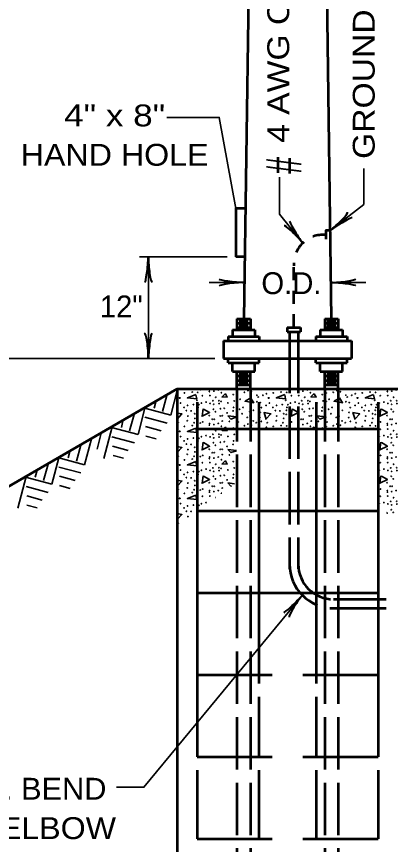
# Model space of a CAD drawing. Extents: x -7 to 673, y 0 to 440.
# Drawn here: x 52.5 to 96, y 166.2 to 260.8 of the extents above; entities that cross this region are included whole.
import ezdxf
from ezdxf.enums import TextEntityAlignment as Align

# ---------------------------------------------------------------- set-up
doc = ezdxf.new("R2010")
doc.units = 0
doc.linetypes.add('LONG_DASHED', pattern=[7.5, 6, -1.5])
doc.linetypes.add('SHORT_DASHED', pattern=[2.7, 1.5, -1.2])
doc.layers.add('1', color=7, linetype='Continuous', lineweight=35)

msp = doc.modelspace()

# ---------------------------------------------------------------- linework, layer by layer
at = {"layer": '1', "lineweight": 53}
for p, q in [((79.025, 264.508), (78.484, 226.268)), ((87.944, 264.508), (88.484, 226.268)), ((78.584, 233.328), (77.584, 233.328)), ((77.684, 226.268), (79.245, 226.268)), ((77.684, 226.268), (77.684, 225.008)), ((79.245, 226.268), (79.245, 225.008)), ((87.745, 226.268), (89.284, 226.268)), ((87.745, 226.268), (87.745, 225.008)), ((89.284, 226.268), (89.284, 225.008)), ((77.684, 225.768), (79.245, 225.768)), ((77.684, 225.268), (79.245, 225.268)), ((77.944, 226.008), (78.984, 226.008)), ((77.944, 225.508), (78.984, 225.508)), ((83.444, 225.268), (84.965, 225.268)), ((83.444, 225.268), (83.444, 224.748)), ((84.965, 225.268), (84.965, 224.748)), ((87.745, 225.768), (89.284, 225.768)), ((87.745, 225.268), (89.284, 225.268)), ((87.984, 226.008), (89.025, 226.008)), ((87.984, 225.508), (89.025, 225.508)), ((77.184, 225.008), (79.745, 225.008)), ((77.184, 225.008), (77.184, 224.248)), ((79.745, 225.008), (79.745, 224.248)), ((83.444, 224.748), (84.965, 224.748)), ((83.704, 224.748), (83.704, 223.748)), ((84.704, 224.748), (84.704, 223.748)), ((87.224, 225.008), (89.784, 225.008)), ((87.224, 225.008), (87.224, 224.248)), ((89.784, 225.008), (89.784, 224.248)), ((76.184, 223.748), (90.804, 223.748)), ((76.184, 223.748), (76.184, 221.728)), ((76.684, 224.248), (80.245, 224.248)), ((76.684, 224.248), (76.684, 223.748)), ((80.245, 224.248), (80.245, 223.748)), ((86.724, 224.248), (90.284, 224.248)), ((86.724, 224.248), (86.724, 223.748)), ((90.284, 224.248), (90.284, 223.748)), ((90.804, 223.748), (90.804, 221.728)), ((76.184, 221.728), (90.804, 221.728)), ((76.684, 221.228), (76.684, 221.728)), ((80.245, 221.228), (80.245, 221.728)), ((86.724, 221.228), (86.724, 221.728)), ((90.284, 221.228), (90.284, 221.728)), ((76.684, 221.228), (80.245, 221.228)), ((77.184, 220.218), (77.184, 221.228)), ((79.745, 220.218), (79.745, 221.228)), ((86.724, 221.228), (90.284, 221.228)), ((87.224, 220.218), (87.224, 221.228)), ((89.784, 220.218), (89.784, 221.228)), ((77.184, 220.218), (79.745, 220.218)), ((77.684, 218.235), (77.684, 220.218)), ((77.684, 219.718), (79.245, 219.718)), ((77.934, 219.968), (78.995, 219.968)), ((79.245, 218.235), (79.245, 220.218)), ((87.224, 220.218), (89.784, 220.218)), ((87.745, 218.235), (87.745, 220.218)), ((87.745, 219.718), (89.284, 219.718)), ((87.995, 219.968), (89.034, 219.968)), ((89.284, 218.235), (89.284, 220.218)), ((77.684, 219.218), (79.245, 219.218)), ((77.684, 218.718), (79.245, 218.718)), ((77.934, 219.468), (78.995, 219.468)), ((77.934, 218.968), (78.995, 218.968)), ((87.745, 219.218), (89.284, 219.218)), ((87.745, 218.718), (89.284, 218.718)), ((87.995, 219.468), (89.034, 219.468)), ((87.995, 218.968), (89.034, 218.968)), ((70.885, 218.235), (42.785, 201.995)), ((70.885, 218.235), (96.084, 218.235)), ((70.885, 218.235), (70.885, 130.907)), ((73.165, 216.715), (73.165, 176.195)), ((80.204, 216.715), (80.204, 184.555)), ((86.764, 216.715), (86.764, 184.555)), ((93.825, 216.715), (93.825, 176.195)), ((73.165, 213.695), (93.825, 213.695)), ((73.165, 204.315), (93.825, 204.315)), ((73.165, 194.935), (93.825, 194.935)), ((73.165, 185.575), (81.724, 185.575)), ((85.245, 185.575), (93.825, 185.575)), ((80.204, 183.055), (80.204, 176.195)), ((86.764, 183.055), (86.764, 176.195)), ((73.165, 176.195), (81.724, 176.195)), ((85.245, 176.195), (93.825, 176.195)), ((73.165, 174.675), (73.165, 166.815)), ((80.204, 174.675), (80.204, 166.815)), ((86.764, 174.675), (86.764, 166.815)), ((93.825, 174.675), (93.825, 166.815)), ((73.165, 166.815), (81.724, 166.815)), ((85.245, 166.815), (93.825, 166.815))]:
    msp.add_line(p, q, dxfattribs=at)
at = {"layer": '1'}
for p, q in [((76.584, 233.328), (66.584, 233.328)), ((67.584, 233.328), (67.584, 221.728)), ((74.543, 230.407), (78.543, 230.407)), ((88.426, 230.407), (92.426, 230.407)), ((75.184, 221.728), (32.884, 221.728)), ((70.924, 218.195), (70.144, 215.255)), ((68.424, 216.755), (68.245, 216.035)), ((69.684, 217.495), (69.204, 215.675)), ((67.184, 216.035), (66.404, 213.035)), ((67.184, 216.035), (70.144, 215.255)), ((65.944, 215.335), (65.444, 213.435)), ((67.184, 214.995), (69.724, 214.315)), ((63.444, 213.895), (62.484, 210.275)), ((64.684, 214.595), (64.504, 213.815)), ((67.264, 213.935), (69.044, 213.455)), ((86.544, 213.895), (86.304, 213.655)), ((86.644, 213.655), (86.544, 213.855)), ((62.204, 213.175), (61.724, 211.355)), ((63.364, 213.835), (66.404, 213.035)), ((83.165, 213.755), (82.825, 213.635)), ((83.184, 213.635), (83.165, 213.715)), ((93.325, 213.755), (93.144, 213.695)), ((93.325, 213.695), (93.325, 213.715)), ((61.104, 212.535), (60.304, 209.575)), ((63.424, 212.755), (65.984, 212.095)), ((67.284, 212.855), (68.465, 212.535)), ((58.605, 211.095), (58.404, 210.375)), ((59.864, 211.815), (59.364, 209.995)), ((63.505, 211.695), (65.284, 211.215)), ((76.665, 211.315), (77.665, 211.215)), ((57.364, 210.375), (56.564, 207.355)), ((57.364, 210.375), (60.304, 209.575)), ((63.544, 210.635), (64.724, 210.335)), ((56.124, 209.655), (55.605, 207.755)), ((57.364, 209.315), (59.884, 208.635)), ((53.624, 208.215), (52.664, 204.595)), ((54.864, 208.935), (54.664, 208.135)), ((57.444, 208.255), (59.204, 207.775)), ((53.544, 208.155), (56.564, 207.355)), ((76.665, 207.495), (77.424, 207.395)), ((53.605, 207.075), (56.145, 206.415)), ((57.444, 207.195), (58.645, 206.875)), ((53.684, 206.015), (55.444, 205.535)), ((53.704, 204.955), (54.884, 204.655))]:
    msp.add_line(p, q, dxfattribs=at)
at = {"layer": '1', "linetype": 'SHORT_DASHED', "lineweight": 53}
msp.add_line((84.204, 225.268), (84.204, 232.308), dxfattribs=at)
at = {"layer": '1', "linetype": 'LONG_DASHED', "lineweight": 53}
for p, q in [((83.704, 223.748), (83.704, 197.688)), ((84.704, 223.748), (84.704, 197.688)), ((77.684, 218.235), (77.684, 148.075)), ((79.245, 218.235), (79.245, 148.075)), ((87.745, 218.235), (87.745, 148.075)), ((89.284, 218.235), (89.284, 148.075)), ((88.745, 194.195), (96.084, 194.195)), ((88.745, 193.175), (96.084, 193.175))]:
    msp.add_line(p, q, dxfattribs=at)
at = {"layer": '1'}
for points in [[(77.584, 238.868), (75.688, 249.274), (69.684, 249.274)], [(88.344, 236.348), (92.193, 239.324), (92.193, 243.442)], [(85.22, 234.912), (82.57, 238.222), (82.57, 242.437)], [(76.385, 217.735), (76.004, 217.335), (76.584, 217.295), (76.385, 217.695)], [(86.544, 217.735), (86.165, 217.335), (86.745, 217.295), (86.544, 217.695)], [(73.004, 217.595), (72.044, 217.215), (73.105, 217.095), (73.004, 217.555)], [(79.305, 217.215), (78.644, 216.835), (79.624, 216.655), (79.264, 217.235)], [(83.165, 217.595), (82.204, 217.215), (83.264, 217.095), (83.165, 217.555)], [(89.465, 217.215), (88.804, 216.835), (89.784, 216.655), (89.424, 217.235)], [(93.325, 217.595), (92.364, 217.215), (93.424, 217.095), (93.325, 217.555)], [(73.885, 215.935), (74.584, 215.535), (73.724, 215.115), (73.844, 215.955)], [(84.044, 215.935), (84.745, 215.535), (83.885, 215.115), (84.004, 215.955)], [(94.204, 215.935), (94.904, 215.535), (94.044, 215.115), (94.165, 215.955)], [(70.885, 215.475), (71.424, 215.375), (70.885, 214.795)], [(81.044, 214.735), (80.804, 215.535), (81.584, 215.375), (81.025, 214.775)], [(91.204, 214.735), (90.965, 215.535), (91.745, 215.375), (91.184, 214.775)], [(76.385, 213.895), (76.004, 213.495), (76.584, 213.455), (76.385, 213.855)], [(73.004, 213.755), (72.044, 213.375), (73.105, 213.255), (73.004, 213.715)], [(73.885, 212.115), (74.584, 211.695), (73.724, 211.275), (73.844, 212.135)], [(94.204, 212.115), (94.904, 211.695), (94.044, 211.275), (94.165, 212.135)], [(70.885, 211.655), (71.424, 211.535), (70.885, 210.975)], [(77.665, 211.175), (77.025, 210.955), (76.665, 211.315)], [(76.385, 210.075), (76.004, 209.675), (76.584, 209.635), (76.385, 210.035)], [(73.004, 209.935), (72.044, 209.555), (73.105, 209.435), (73.004, 209.895)], [(73.885, 208.275), (74.584, 207.875), (73.724, 207.455), (73.844, 208.295)], [(94.204, 208.275), (94.904, 207.875), (94.044, 207.455), (94.165, 208.295)], [(70.885, 207.815), (71.424, 207.715), (70.885, 207.135)], [(77.084, 207.155), (77.025, 207.135), (76.665, 207.495)], [(73.004, 206.095), (72.044, 205.715), (73.105, 205.595), (73.004, 206.055)], [(70.885, 203.995), (71.424, 203.875), (70.885, 203.315)], [(94.784, 204.115), (94.904, 204.035), (94.885, 204.035)], [(85.181, 194.654), (67.075, 172.715), (63.958, 172.715)]]:
    msp.add_lwpolyline(points, dxfattribs=at)
at = {"layer": '1', "lineweight": 53}
for points in [[(78.665, 238.868), (77.584, 238.868), (77.584, 233.328)], [(88.344, 236.348), (87.844, 236.348), (87.844, 235.348)]]:
    msp.add_lwpolyline(points, dxfattribs=at)
at = {"layer": '1'}
for points in [[(76.665, 215.155), (77.704, 215.035), (77.025, 214.795)], [(86.825, 215.155), (87.885, 215.035), (87.184, 214.795)]]:
    msp.add_lwpolyline(points, close=True, dxfattribs=at)
for centre in [(71.696, 217.789), (72.592, 217.882), (72.805, 218.198), (73.233, 217.842), (73.513, 218.171), (74.569, 217.936), (74.582, 218.105), (75.076, 217.989), (75.571, 218.118), (75.939, 217.802), (77.743, 217.762), (78.557, 217.856), (78.958, 218.051), (79.359, 217.922), (81.069, 217.682), (81.857, 217.789), (82.752, 217.882), (82.966, 218.198), (83.393, 217.842), (83.674, 218.171), (84.729, 217.936), (84.743, 218.105), (85.237, 217.989), (85.731, 218.118), (86.1, 217.802), (87.903, 217.762), (88.718, 217.856), (89.119, 218.051), (89.52, 217.922), (91.23, 217.682), (92.018, 217.789), (92.913, 217.882), (93.127, 218.198), (93.554, 217.842), (93.835, 218.171), (94.89, 217.936), (94.903, 218.105), (95.398, 217.989), (95.892, 218.118), (71.135, 217.214), (71.189, 217.214), (73.126, 216.947), (73.767, 217.468), (74.181, 216.733), (74.609, 217.481), (74.956, 216.88), (75.29, 217.294), (75.651, 216.893), (75.886, 216.813), (77.288, 217.588), (77.395, 216.867), (77.743, 216.827), (78.063, 217.067), (79.987, 217.522), (79.987, 216.773), (80.147, 217.308), (80.374, 216.68), (80.668, 217.522), (81.296, 217.214), (81.35, 217.214), (83.287, 216.947), (83.928, 217.468), (84.342, 216.733), (84.769, 217.481), (85.117, 216.88), (85.451, 217.294), (85.811, 216.893), (86.046, 216.813), (87.449, 217.588), (87.556, 216.867), (87.903, 216.827), (88.224, 217.067), (90.147, 217.522), (90.148, 216.773), (90.308, 217.308), (90.535, 216.68), (90.829, 217.522), (91.457, 217.214), (91.51, 217.214), (93.447, 216.947), (94.088, 217.468), (94.503, 216.733), (94.93, 217.481), (95.277, 216.88), (95.611, 217.294), (95.972, 216.893), (71.256, 216.626), (71.656, 216.132), (71.937, 215.758), (72.071, 216.359), (72.458, 215.731), (72.725, 216.452), (73.193, 215.811), (73.26, 216.118), (73.366, 216.439), (73.647, 216.613), (74.636, 216.586), (75.01, 215.918), (75.063, 216.479), (75.664, 216.573), (75.824, 215.971), (76.246, 216.025), (76.674, 216.64), (77.262, 215.731), (77.315, 216.132), (78.01, 215.918), (78.41, 216.132), (79.586, 215.798), (80.494, 216.105), (81.042, 216.346), (81.416, 216.626), (81.817, 216.132), (82.098, 215.758), (82.231, 216.359), (82.619, 215.731), (82.886, 216.452), (83.353, 215.811), (83.42, 216.118), (83.527, 216.439), (83.808, 216.613), (84.796, 216.586), (85.17, 215.918), (85.224, 216.479), (85.825, 216.573), (85.985, 215.971), (86.407, 216.025), (86.834, 216.64), (87.422, 215.731), (87.476, 216.132), (88.17, 215.918), (88.571, 216.132), (89.747, 215.798), (90.655, 216.105), (91.203, 216.346), (91.577, 216.626), (91.978, 216.132), (92.258, 215.758), (92.392, 216.359), (92.779, 215.731), (93.046, 216.452), (93.514, 215.811), (93.581, 216.118), (93.688, 216.439), (93.968, 216.613), (94.957, 216.586), (95.331, 215.918), (95.384, 216.479), (95.985, 216.573), (72.097, 215.143), (72.885, 215.397), (72.899, 214.876), (73.179, 215.33), (74.542, 215.183), (74.876, 214.782), (75.103, 214.782), (75.237, 215.624), (75.805, 215.154), (76.033, 215.17), (76.58, 215.504), (78.29, 215.397), (78.891, 214.983), (79.172, 215.624), (79.212, 215.129), (80.321, 214.956), (80.361, 215.557), (82.258, 215.143), (83.046, 215.397), (83.059, 214.876), (83.34, 215.33), (84.703, 215.183), (85.037, 214.782), (85.264, 214.782), (85.397, 215.624), (85.965, 215.154), (86.193, 215.17), (86.741, 215.504), (88.451, 215.397), (89.052, 214.983), (89.333, 215.624), (89.373, 215.129), (90.481, 214.956), (90.522, 215.557), (92.419, 215.143), (93.207, 215.397), (93.22, 214.876), (93.501, 215.33), (94.863, 215.183), (95.197, 214.782), (95.424, 214.782), (95.558, 215.624), (71.002, 214.381), (71.696, 213.958), (72.031, 214.595), (72.592, 214.052), (72.805, 214.368), (73.233, 214.012), (73.513, 214.341), (73.794, 214.461), (74.569, 214.105), (74.582, 214.274), (75.076, 214.159), (75.571, 214.288), (75.939, 213.972), (76.033, 214.568), (76.848, 214.528), (77.743, 213.932), (77.849, 214.448), (78.557, 214.025), (78.958, 214.221), (79.359, 214.092), (79.559, 214.582), (79.92, 214.381), (80.508, 214.528), (81.069, 213.852), (81.162, 214.381), (81.857, 213.958), (82.191, 214.595), (82.752, 214.052), (82.966, 214.368), (83.393, 214.012), (83.674, 214.341), (83.955, 214.461), (84.729, 214.105), (84.743, 214.274), (85.237, 214.159), (85.731, 214.288), (86.1, 213.972), (86.193, 214.568), (87.008, 214.528), (87.903, 213.932), (88.01, 214.448), (88.718, 214.025), (89.119, 214.221), (89.52, 214.092), (89.72, 214.582), (90.081, 214.381), (90.669, 214.528), (91.23, 213.852), (91.323, 214.381), (92.018, 213.958), (92.352, 214.595), (92.913, 214.052), (93.127, 214.368), (93.554, 214.012), (93.835, 214.341), (94.115, 214.461), (94.89, 214.105), (94.903, 214.274), (95.398, 214.159), (95.892, 214.288), (71.135, 213.384), (71.189, 213.384), (73.126, 213.116), (73.767, 213.638), (74.181, 212.903), (74.609, 213.651), (74.956, 213.05), (75.29, 213.464), (75.651, 213.063), (75.886, 212.983), (77.288, 213.758), (77.395, 213.036), (79.987, 213.691), (80.668, 213.691), (87.449, 213.758), (94.088, 213.638), (94.503, 212.903), (94.93, 213.651), (95.277, 213.05), (95.611, 213.464), (95.972, 213.063), (71.256, 212.796), (71.656, 212.301), (71.937, 211.927), (72.071, 212.529), (72.725, 212.622), (73.193, 211.981), (73.26, 212.288), (73.366, 212.609), (73.647, 212.782), (74.636, 212.756), (75.01, 212.088), (75.063, 212.649), (75.664, 212.742), (75.824, 212.141), (76.246, 212.194), (76.674, 212.809), (77.315, 212.301), (93.968, 212.782), (94.957, 212.756), (95.331, 212.088), (95.384, 212.649), (95.985, 212.742), (72.097, 211.312), (72.458, 211.9), (72.885, 211.566), (72.899, 211.045), (73.179, 211.5), (74.542, 211.353), (75.237, 211.793), (75.805, 211.324), (76.033, 211.339), (76.58, 211.673), (77.262, 211.9), (94.863, 211.353), (95.558, 211.793), (71.002, 210.551), (71.696, 210.128), (72.031, 210.765), (72.592, 210.222), (72.805, 210.537), (73.233, 210.181), (73.513, 210.511), (73.794, 210.631), (74.569, 210.275), (74.582, 210.444), (74.876, 210.952), (75.076, 210.328), (75.103, 210.952), (75.571, 210.457), (75.939, 210.141), (76.033, 210.738), (76.848, 210.698), (94.115, 210.631), (94.89, 210.275), (94.903, 210.444), (95.197, 210.952), (95.398, 210.328), (95.424, 210.952), (95.892, 210.457), (71.135, 209.553), (71.189, 209.553), (73.126, 209.286), (73.767, 209.807), (74.609, 209.821), (74.956, 209.219), (75.29, 209.634), (75.651, 209.233), (75.886, 209.152), (77.288, 209.928), (77.395, 209.206), (94.088, 209.807), (94.93, 209.821), (95.277, 209.219), (95.611, 209.634), (95.972, 209.233), (71.256, 208.965), (71.656, 208.471), (72.071, 208.698), (72.725, 208.792), (73.193, 208.15), (73.26, 208.458), (73.366, 208.778), (73.647, 208.952), (74.181, 209.072), (74.636, 208.925), (75.01, 208.257), (75.063, 208.818), (75.664, 208.912), (75.824, 208.311), (76.246, 208.364), (76.674, 208.979), (77.315, 208.471), (93.968, 208.952), (94.503, 209.072), (94.957, 208.925), (95.331, 208.257), (95.384, 208.818), (95.985, 208.912), (71.937, 208.097), (72.097, 207.482), (72.458, 208.07), (72.885, 207.736), (72.899, 207.215), (73.179, 207.669), (74.542, 207.522), (75.237, 207.963), (75.805, 207.493), (76.033, 207.509), (76.58, 207.843), (77.262, 208.07), (94.863, 207.522), (95.558, 207.963), (71.002, 206.72), (71.696, 206.298), (72.031, 206.934), (72.592, 206.391), (72.805, 206.707), (73.233, 206.351), (73.513, 206.68), (73.794, 206.8), (74.569, 206.445), (74.582, 206.613), (74.876, 207.121), (75.076, 206.498), (75.103, 207.121), (75.571, 206.627), (76.033, 206.907), (94.115, 206.8), (94.89, 206.445), (94.903, 206.613), (95.197, 207.121), (95.398, 206.498), (95.424, 207.121), (95.892, 206.627), (71.135, 205.723), (71.189, 205.723), (73.126, 205.456), (73.767, 205.977), (74.609, 205.99), (94.088, 205.977), (94.93, 205.99), (95.277, 205.389), (95.611, 205.803), (95.972, 205.402), (71.256, 205.135), (71.656, 204.641), (72.071, 204.868), (72.725, 204.961), (73.26, 204.627), (73.366, 204.948), (73.647, 205.122), (74.181, 205.242), (93.968, 205.122), (94.503, 205.242), (94.957, 205.095), (95.331, 204.427), (95.384, 204.988), (95.985, 205.082), (71.937, 204.266), (72.097, 203.652), (72.458, 204.24), (95.558, 204.133), (71.002, 202.89)]:
    msp.add_circle(centre, 0.0267, dxfattribs=at)
at = {"layer": '1', "linetype": 'SHORT_DASHED', "lineweight": 53}
msp.add_arc((87.548, 232.511), 3.345, 84.88838, 183.35158, dxfattribs=at)
at = {"layer": '1'}
for centre, start, end in [((70.908, 217.682), 223.06675, 136.93325), ((71.002, 218.211), 145.99694, 34.00306), ((79.92, 218.211), 145.99694, 34.00306), ((81.162, 218.211), 145.99694, 34.00306), ((90.081, 218.211), 145.99694, 34.00306), ((91.323, 218.211), 145.99694, 34.00306), ((70.882, 216.346), 285.81999, 74.18001), ((70.908, 213.852), 223.06675, 136.93325), ((83.928, 213.638), 351.90372, 188.83424), ((84.769, 213.651), 333.90913, 206.82883), ((90.147, 213.691), 319.69433, 221.04364), ((90.829, 213.691), 331.20913, 209.52884), ((70.882, 212.515), 285.81999, 74.18001), ((93.835, 210.511), 190.20989, 171.13714), ((70.908, 210.021), 223.06675, 136.93325), ((70.882, 208.685), 285.81999, 74.18001), ((75.939, 206.311), 29.88102, 222.56508), ((93.835, 206.68), 315.25803, 46.08901), ((70.908, 206.191), 223.06675, 136.93325), ((75.29, 205.803), 96.74836, 155.69774), ((70.882, 204.854), 285.81999, 74.18001), ((73.193, 204.32), 349.12923, 264.34395)]:
    msp.add_arc(centre, 0.0267, start, end, dxfattribs=at)
at = {"layer": '1', "linetype": 'LONG_DASHED', "lineweight": 53}
for radius in [5.04, 4.032]:
    msp.add_arc((88.745, 198.218), radius, 180, 270, dxfattribs=at)
at = {"layer": '1', "lineweight": 40}
for centre, major_axis, ratio, start_param, end_param in [((89.039, 237.234), (-1.317, -1.216), 0.122415, 0.896353, 3.141593), ((89.36, 236.866), (1.497, 0.936), 0.07063, 6.282307, 8.559703), ((84.322, 235.591), (1.238, -1.297), 0.122415, 0.896353, 3.141593), ((84.322, 235.591), (1.238, -1.297), 0.122415, 0.896353, 3.141593), ((84.685, 235.919), (0.96, -1.481), 0.07063, 3.140715, 5.41811), ((84.685, 235.919), (0.96, -1.481), 0.07063, 3.140715, 5.41811), ((67.373, 232.207), (0.176, 1.756), 0.07063, 3.140715, 5.41811), ((67.373, 232.207), (0.176, 1.756), 0.07063, 3.140715, 5.41811), ((67.861, 232.236), (-0.156, 1.786), 0.122415, 0.896353, 3.141593), ((67.861, 232.236), (-0.156, 1.786), 0.122415, 0.896353, 3.141593), ((77.452, 230.13), (1.786, 0.156), 0.122415, 0.896353, 3.141593), ((77.452, 230.13), (1.786, 0.156), 0.122415, 0.896353, 3.141593), ((77.422, 230.618), (1.756, -0.176), 0.07063, 3.140715, 5.41811), ((77.422, 230.618), (1.756, -0.176), 0.07063, 3.140715, 5.41811), ((89.517, 230.683), (-1.786, -0.156), 0.122415, 0.896353, 3.141593), ((89.547, 230.195), (-1.756, 0.176), 0.07063, 3.140715, 5.41811), ((67.308, 222.819), (0.156, -1.786), 0.122415, 0.896353, 3.141593), ((67.308, 222.819), (0.156, -1.786), 0.122415, 0.896353, 3.141593), ((67.796, 222.848), (-0.176, -1.756), 0.07063, 3.140715, 5.41811), ((67.796, 222.848), (-0.176, -1.756), 0.07063, 3.140715, 5.41811), ((84.305, 193.924), (-1.253, -1.243), 0.07063, 6.282307, 8.559703), ((84.7, 193.636), (1.016, 1.477), 0.122415, 0.896353, 3.141593)]:
    msp.add_ellipse(centre, major_axis=major_axis, ratio=ratio, start_param=start_param, end_param=end_param, dxfattribs=at)

# ---------------------------------------------------------------- texts
at = {"layer": '1'}
for s, height, width, p in [('4 AWG COPPER WIRE', 2.5, 1.15, (83.676, 266.765)), ('GROUNDING LUG (1/2")', 2.5, 1.15, (93.443, 266.142)), ('#', 4, 0.65, (85.049, 243.778))]:
    msp.add_text(s, height=height, rotation=90, dxfattribs=dict(at, width=width)).set_placement(p, align=Align.CENTER)
for s, width, p in [('4" x 8"', 1.2, (63.731, 248.247)), ('HAND HOLE', 1.1, (63.731, 243.747))]:
    msp.add_text(s, height=2.5, dxfattribs=dict(at, width=width)).set_placement(p, align=Align.CENTER)
for s, p in [('O.D.', (83.931, 229.074)), ('12"', (64.485, 226.417))]:
    msp.add_text(s, height=2.5, dxfattribs=at).set_placement(p, align=Align.CENTER)
for s, width, p in [('STD. BEND', 1.05, (44.072, 171.291)), ('OR ELBOW', 1.1, (44.072, 166.791))]:
    msp.add_text(s, height=2.5, dxfattribs=dict(at, width=width)).set_placement(p)

doc.saveas('drawing.dxf')
